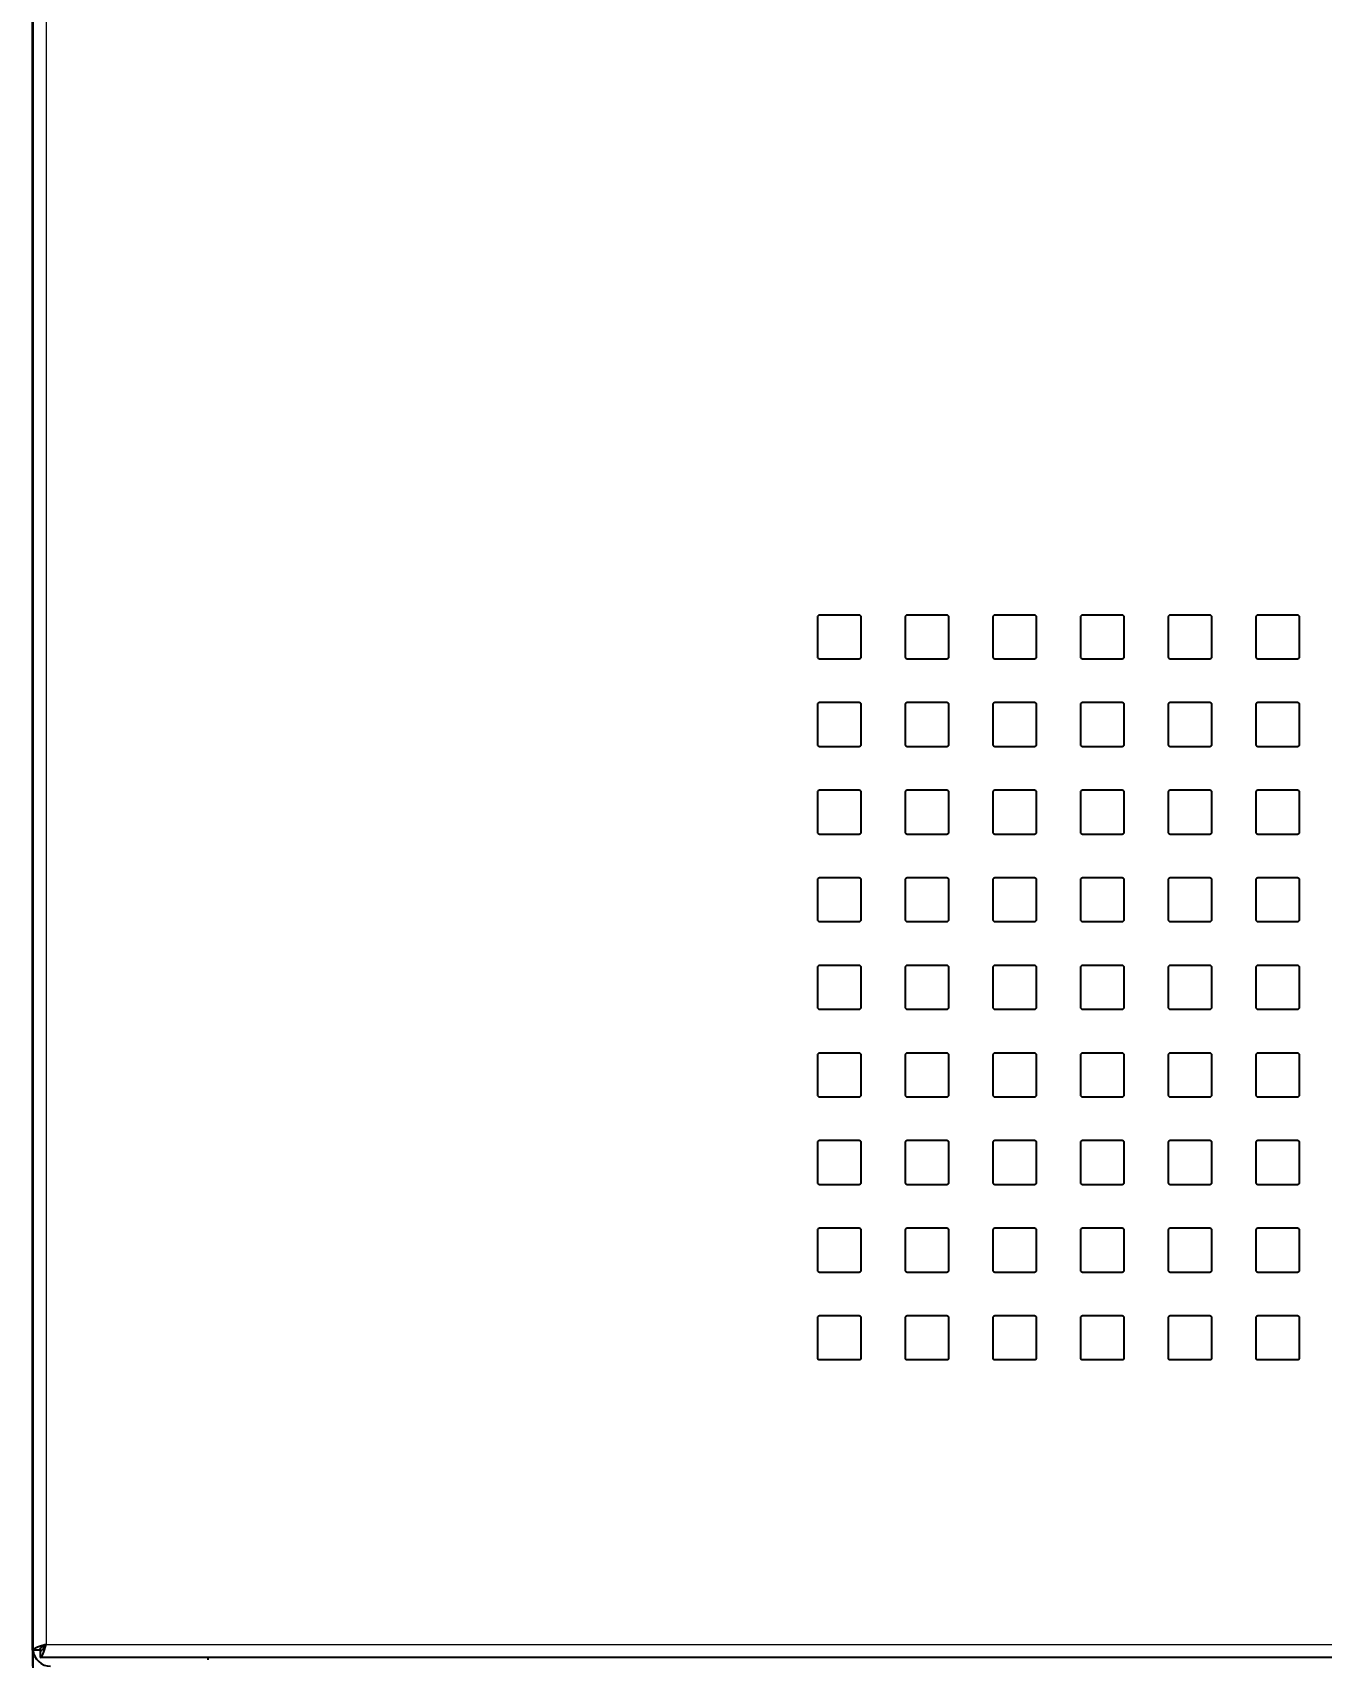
# Model space of a CAD drawing. Header units: millimetres. Extents: x -218071 to -203542, y 15363 to 51382.
# Drawn here: x -217472.5 to -217443.09, y 50755.59 to 50792.69 of the extents above; entities that cross this region are included whole.
import ezdxf

# ---------------------------------------------------------------- set-up
doc = ezdxf.new("R2010")
doc.units = ezdxf.units.MM
doc.header["$LTSCALE"] = 4
doc.layers.add('TPF-DIMENSIONS', color=3, linetype='Continuous')
doc.layers.add('TPF-EQUIPEMENT', color=7, linetype='Continuous')
doc.dimstyles.new('ISO-25', dxfattribs={"dimtxt": 2.5, "dimasz": 2, "dimexe": 1.25, "dimexo": 0.625, "dimtad": 1, "dimtxsty": 'Standard', "dimcen": -2.5, "dimclrt": 256, "dimadec": 0, "dimazin": 0, "dimtfac": 1, "dimtmove": 0, "dimatfit": 3, "dimfxl": 1, "dimarcsym": 0})

# ---------------------------------------------------------------- blocks, each defined once
blk = doc.blocks.new('*D122')
at = {"layer": 'Defpoints', "color": 0, "transparency": 16777216}
for p in [(-217356.668, 50928.537), (-217472.489, 50916.684), (-217472.489, 50712.667)]:
    blk.add_point(p, dxfattribs=at)
at = {"layer": 'TPF-DIMENSIONS', "color": 0, "lineweight": -2, "transparency": 16777216}
for p, q in [((-217356.668, 50927.912), (-217356.668, 50711.417)), ((-217472.489, 50916.059), (-217472.489, 50711.417)), ((-217358.668, 50712.667), (-217470.489, 50712.667))]:
    blk.add_line(p, q, dxfattribs=at)
at = {"layer": 'TPF-DIMENSIONS', "color": 0, "transparency": 16777216}
for points in [[(-217470.489, 50713.001), (-217470.489, 50712.334), (-217472.489, 50712.667)], [(-217358.668, 50713.001), (-217358.668, 50712.334), (-217356.668, 50712.667)]]:
    blk.add_solid(points, dxfattribs=at)
at = {"layer": 'TPF-DIMENSIONS', "transparency": 16777216, "insert": (-217414.578, 50716.209), "char_height": 2.5, "attachment_point": 2}
blk.add_mtext('115,82', dxfattribs=at)
blk = doc.blocks.new('*D123')
at = {"layer": 'Defpoints', "color": 0, "transparency": 16777216}
for p in [(-217364.194, 50791.842), (-217472.489, 50748.556), (-217364.194, 50728.331)]:
    blk.add_point(p, dxfattribs=at)
at = {"layer": 'TPF-DIMENSIONS', "color": 0, "lineweight": -2, "transparency": 16777216}
for p, q in [((-217364.194, 50791.217), (-217364.194, 50727.081)), ((-217472.489, 50747.931), (-217472.489, 50727.081)), ((-217470.489, 50728.331), (-217366.194, 50728.331))]:
    blk.add_line(p, q, dxfattribs=at)
at = {"layer": 'TPF-DIMENSIONS', "color": 0, "transparency": 16777216}
for points in [[(-217470.489, 50728.664), (-217470.489, 50727.998), (-217472.489, 50728.331)], [(-217366.194, 50728.664), (-217366.194, 50727.998), (-217364.194, 50728.331)]]:
    blk.add_solid(points, dxfattribs=at)
at = {"layer": 'TPF-DIMENSIONS', "transparency": 16777216, "insert": (-217418.341, 50731.873), "char_height": 2.5, "attachment_point": 2}
blk.add_mtext('108,3', dxfattribs=at)

msp = doc.modelspace()

# ---------------------------------------------------------------- linework, layer by layer
at = {"layer": 'TPF-EQUIPEMENT', "color": 7, "linetype": 'Continuous', "lineweight": 25}
for p, q in [((-217472.494, 50756.392), (-217472.494, 50911.092)), ((-217472.499, 50755.756), (-217472.499, 50828.928)), ((-217472.489, 50828.928), (-217472.489, 50755.756)), ((-217454.589, 50779.342), (-217454.589, 50778.442)), ((-217453.639, 50779.392), (-217454.539, 50779.392)), ((-217453.589, 50778.442), (-217453.589, 50779.342)), ((-217452.589, 50779.342), (-217452.589, 50778.442)), ((-217451.639, 50779.392), (-217452.539, 50779.392)), ((-217451.589, 50778.442), (-217451.589, 50779.342)), ((-217450.589, 50779.342), (-217450.589, 50778.442)), ((-217449.639, 50779.392), (-217450.539, 50779.392)), ((-217449.589, 50778.442), (-217449.589, 50779.342)), ((-217448.589, 50779.342), (-217448.589, 50778.442)), ((-217447.639, 50779.392), (-217448.539, 50779.392)), ((-217447.589, 50778.442), (-217447.589, 50779.342)), ((-217446.589, 50779.342), (-217446.589, 50778.442)), ((-217445.639, 50779.392), (-217446.539, 50779.392)), ((-217445.589, 50778.442), (-217445.589, 50779.342)), ((-217444.589, 50779.342), (-217444.589, 50778.442)), ((-217443.639, 50779.392), (-217444.539, 50779.392)), ((-217443.589, 50778.442), (-217443.589, 50779.342)), ((-217454.539, 50778.392), (-217453.639, 50778.392)), ((-217452.539, 50778.392), (-217451.639, 50778.392)), ((-217450.539, 50778.392), (-217449.639, 50778.392)), ((-217448.539, 50778.392), (-217447.639, 50778.392)), ((-217446.539, 50778.392), (-217445.639, 50778.392)), ((-217444.539, 50778.392), (-217443.639, 50778.392)), ((-217454.589, 50777.342), (-217454.589, 50776.442)), ((-217453.639, 50777.392), (-217454.539, 50777.392)), ((-217453.589, 50776.442), (-217453.589, 50777.342)), ((-217452.589, 50777.342), (-217452.589, 50776.442)), ((-217451.639, 50777.392), (-217452.539, 50777.392)), ((-217451.589, 50776.442), (-217451.589, 50777.342)), ((-217450.589, 50777.342), (-217450.589, 50776.442)), ((-217449.639, 50777.392), (-217450.539, 50777.392)), ((-217449.589, 50776.442), (-217449.589, 50777.342)), ((-217448.589, 50777.342), (-217448.589, 50776.442)), ((-217447.639, 50777.392), (-217448.539, 50777.392)), ((-217447.589, 50776.442), (-217447.589, 50777.342)), ((-217446.589, 50777.342), (-217446.589, 50776.442)), ((-217445.639, 50777.392), (-217446.539, 50777.392)), ((-217445.589, 50776.442), (-217445.589, 50777.342)), ((-217444.589, 50777.342), (-217444.589, 50776.442)), ((-217443.639, 50777.392), (-217444.539, 50777.392)), ((-217443.589, 50776.442), (-217443.589, 50777.342)), ((-217454.539, 50776.392), (-217453.639, 50776.392)), ((-217452.539, 50776.392), (-217451.639, 50776.392)), ((-217450.539, 50776.392), (-217449.639, 50776.392)), ((-217448.539, 50776.392), (-217447.639, 50776.392)), ((-217446.539, 50776.392), (-217445.639, 50776.392)), ((-217444.539, 50776.392), (-217443.639, 50776.392)), ((-217454.589, 50775.342), (-217454.589, 50774.442)), ((-217453.639, 50775.392), (-217454.539, 50775.392)), ((-217453.589, 50774.442), (-217453.589, 50775.342)), ((-217452.589, 50775.342), (-217452.589, 50774.442)), ((-217451.639, 50775.392), (-217452.539, 50775.392)), ((-217451.589, 50774.442), (-217451.589, 50775.342)), ((-217450.589, 50775.342), (-217450.589, 50774.442)), ((-217449.639, 50775.392), (-217450.539, 50775.392)), ((-217449.589, 50774.442), (-217449.589, 50775.342)), ((-217448.589, 50775.342), (-217448.589, 50774.442)), ((-217447.639, 50775.392), (-217448.539, 50775.392)), ((-217447.589, 50774.442), (-217447.589, 50775.342)), ((-217446.589, 50775.342), (-217446.589, 50774.442)), ((-217445.639, 50775.392), (-217446.539, 50775.392)), ((-217445.589, 50774.442), (-217445.589, 50775.342)), ((-217444.589, 50775.342), (-217444.589, 50774.442)), ((-217443.639, 50775.392), (-217444.539, 50775.392)), ((-217443.589, 50774.442), (-217443.589, 50775.342)), ((-217454.539, 50774.392), (-217453.639, 50774.392)), ((-217452.539, 50774.392), (-217451.639, 50774.392)), ((-217450.539, 50774.392), (-217449.639, 50774.392)), ((-217448.539, 50774.392), (-217447.639, 50774.392)), ((-217446.539, 50774.392), (-217445.639, 50774.392)), ((-217444.539, 50774.392), (-217443.639, 50774.392)), ((-217454.589, 50773.342), (-217454.589, 50772.442)), ((-217453.639, 50773.392), (-217454.539, 50773.392)), ((-217453.589, 50772.442), (-217453.589, 50773.342)), ((-217452.589, 50773.342), (-217452.589, 50772.442)), ((-217451.639, 50773.392), (-217452.539, 50773.392)), ((-217451.589, 50772.442), (-217451.589, 50773.342)), ((-217450.589, 50773.342), (-217450.589, 50772.442)), ((-217449.639, 50773.392), (-217450.539, 50773.392)), ((-217449.589, 50772.442), (-217449.589, 50773.342)), ((-217448.589, 50773.342), (-217448.589, 50772.442)), ((-217447.639, 50773.392), (-217448.539, 50773.392)), ((-217447.589, 50772.442), (-217447.589, 50773.342)), ((-217446.589, 50773.342), (-217446.589, 50772.442)), ((-217445.639, 50773.392), (-217446.539, 50773.392)), ((-217445.589, 50772.442), (-217445.589, 50773.342)), ((-217444.589, 50773.342), (-217444.589, 50772.442)), ((-217443.639, 50773.392), (-217444.539, 50773.392)), ((-217443.589, 50772.442), (-217443.589, 50773.342)), ((-217454.539, 50772.392), (-217453.639, 50772.392)), ((-217452.539, 50772.392), (-217451.639, 50772.392)), ((-217450.539, 50772.392), (-217449.639, 50772.392)), ((-217448.539, 50772.392), (-217447.639, 50772.392)), ((-217446.539, 50772.392), (-217445.639, 50772.392)), ((-217444.539, 50772.392), (-217443.639, 50772.392)), ((-217454.589, 50771.342), (-217454.589, 50770.442)), ((-217453.639, 50771.392), (-217454.539, 50771.392)), ((-217453.589, 50770.442), (-217453.589, 50771.342)), ((-217452.589, 50771.342), (-217452.589, 50770.442)), ((-217451.639, 50771.392), (-217452.539, 50771.392)), ((-217451.589, 50770.442), (-217451.589, 50771.342)), ((-217450.589, 50771.342), (-217450.589, 50770.442)), ((-217449.639, 50771.392), (-217450.539, 50771.392)), ((-217449.589, 50770.442), (-217449.589, 50771.342)), ((-217448.589, 50771.342), (-217448.589, 50770.442)), ((-217447.639, 50771.392), (-217448.539, 50771.392)), ((-217447.589, 50770.442), (-217447.589, 50771.342)), ((-217446.589, 50771.342), (-217446.589, 50770.442)), ((-217445.639, 50771.392), (-217446.539, 50771.392)), ((-217445.589, 50770.442), (-217445.589, 50771.342)), ((-217444.589, 50771.342), (-217444.589, 50770.442)), ((-217443.639, 50771.392), (-217444.539, 50771.392)), ((-217443.589, 50770.442), (-217443.589, 50771.342)), ((-217454.539, 50770.392), (-217453.639, 50770.392)), ((-217452.539, 50770.392), (-217451.639, 50770.392)), ((-217450.539, 50770.392), (-217449.639, 50770.392)), ((-217448.539, 50770.392), (-217447.639, 50770.392)), ((-217446.539, 50770.392), (-217445.639, 50770.392)), ((-217444.539, 50770.392), (-217443.639, 50770.392)), ((-217454.589, 50769.342), (-217454.589, 50768.442)), ((-217453.639, 50769.392), (-217454.539, 50769.392)), ((-217453.589, 50768.442), (-217453.589, 50769.342)), ((-217452.589, 50769.342), (-217452.589, 50768.442)), ((-217451.639, 50769.392), (-217452.539, 50769.392)), ((-217451.589, 50768.442), (-217451.589, 50769.342)), ((-217450.589, 50769.342), (-217450.589, 50768.442)), ((-217449.639, 50769.392), (-217450.539, 50769.392)), ((-217449.589, 50768.442), (-217449.589, 50769.342)), ((-217448.589, 50769.342), (-217448.589, 50768.442)), ((-217447.639, 50769.392), (-217448.539, 50769.392)), ((-217447.589, 50768.442), (-217447.589, 50769.342)), ((-217446.589, 50769.342), (-217446.589, 50768.442)), ((-217445.639, 50769.392), (-217446.539, 50769.392)), ((-217445.589, 50768.442), (-217445.589, 50769.342)), ((-217444.589, 50769.342), (-217444.589, 50768.442)), ((-217443.639, 50769.392), (-217444.539, 50769.392)), ((-217443.589, 50768.442), (-217443.589, 50769.342)), ((-217454.539, 50768.392), (-217453.639, 50768.392)), ((-217452.539, 50768.392), (-217451.639, 50768.392)), ((-217450.539, 50768.392), (-217449.639, 50768.392)), ((-217448.539, 50768.392), (-217447.639, 50768.392)), ((-217446.539, 50768.392), (-217445.639, 50768.392)), ((-217444.539, 50768.392), (-217443.639, 50768.392)), ((-217454.589, 50767.342), (-217454.589, 50766.442)), ((-217453.639, 50767.392), (-217454.539, 50767.392)), ((-217453.589, 50766.442), (-217453.589, 50767.342)), ((-217452.589, 50767.342), (-217452.589, 50766.442)), ((-217451.639, 50767.392), (-217452.539, 50767.392)), ((-217451.589, 50766.442), (-217451.589, 50767.342)), ((-217450.589, 50767.342), (-217450.589, 50766.442)), ((-217449.639, 50767.392), (-217450.539, 50767.392)), ((-217449.589, 50766.442), (-217449.589, 50767.342)), ((-217448.589, 50767.342), (-217448.589, 50766.442)), ((-217447.639, 50767.392), (-217448.539, 50767.392)), ((-217447.589, 50766.442), (-217447.589, 50767.342)), ((-217446.589, 50767.342), (-217446.589, 50766.442)), ((-217445.639, 50767.392), (-217446.539, 50767.392)), ((-217445.589, 50766.442), (-217445.589, 50767.342)), ((-217444.589, 50767.342), (-217444.589, 50766.442)), ((-217443.639, 50767.392), (-217444.539, 50767.392)), ((-217443.589, 50766.442), (-217443.589, 50767.342)), ((-217454.539, 50766.392), (-217453.639, 50766.392)), ((-217452.539, 50766.392), (-217451.639, 50766.392)), ((-217450.539, 50766.392), (-217449.639, 50766.392)), ((-217448.539, 50766.392), (-217447.639, 50766.392)), ((-217446.539, 50766.392), (-217445.639, 50766.392)), ((-217444.539, 50766.392), (-217443.639, 50766.392)), ((-217453.639, 50765.392), (-217454.539, 50765.392)), ((-217451.639, 50765.392), (-217452.539, 50765.392)), ((-217449.639, 50765.392), (-217450.539, 50765.392)), ((-217447.639, 50765.392), (-217448.539, 50765.392)), ((-217445.639, 50765.392), (-217446.539, 50765.392)), ((-217443.639, 50765.392), (-217444.539, 50765.392)), ((-217454.589, 50765.342), (-217454.589, 50764.442)), ((-217453.589, 50764.442), (-217453.589, 50765.342)), ((-217452.589, 50765.342), (-217452.589, 50764.442)), ((-217451.589, 50764.442), (-217451.589, 50765.342)), ((-217450.589, 50765.342), (-217450.589, 50764.442)), ((-217449.589, 50764.442), (-217449.589, 50765.342)), ((-217448.589, 50765.342), (-217448.589, 50764.442)), ((-217447.589, 50764.442), (-217447.589, 50765.342)), ((-217446.589, 50765.342), (-217446.589, 50764.442)), ((-217445.589, 50764.442), (-217445.589, 50765.342)), ((-217444.589, 50765.342), (-217444.589, 50764.442)), ((-217443.589, 50764.442), (-217443.589, 50765.342)), ((-217454.539, 50764.392), (-217453.639, 50764.392)), ((-217452.539, 50764.392), (-217451.639, 50764.392)), ((-217450.539, 50764.392), (-217449.639, 50764.392)), ((-217448.539, 50764.392), (-217447.639, 50764.392)), ((-217446.539, 50764.392), (-217445.639, 50764.392)), ((-217444.539, 50764.392), (-217443.639, 50764.392)), ((-217454.589, 50763.342), (-217454.589, 50762.442)), ((-217453.639, 50763.392), (-217454.539, 50763.392)), ((-217453.589, 50762.442), (-217453.589, 50763.342)), ((-217452.589, 50763.342), (-217452.589, 50762.442)), ((-217451.639, 50763.392), (-217452.539, 50763.392)), ((-217451.589, 50762.442), (-217451.589, 50763.342)), ((-217450.589, 50763.342), (-217450.589, 50762.442)), ((-217449.639, 50763.392), (-217450.539, 50763.392)), ((-217449.589, 50762.442), (-217449.589, 50763.342)), ((-217448.589, 50763.342), (-217448.589, 50762.442)), ((-217447.639, 50763.392), (-217448.539, 50763.392)), ((-217447.589, 50762.442), (-217447.589, 50763.342)), ((-217446.589, 50763.342), (-217446.589, 50762.442)), ((-217445.639, 50763.392), (-217446.539, 50763.392)), ((-217445.589, 50762.442), (-217445.589, 50763.342)), ((-217444.589, 50763.342), (-217444.589, 50762.442)), ((-217443.639, 50763.392), (-217444.539, 50763.392)), ((-217443.589, 50762.442), (-217443.589, 50763.342)), ((-217454.539, 50762.392), (-217453.639, 50762.392)), ((-217452.539, 50762.392), (-217451.639, 50762.392)), ((-217450.539, 50762.392), (-217449.639, 50762.392)), ((-217448.539, 50762.392), (-217447.639, 50762.392)), ((-217446.539, 50762.392), (-217445.639, 50762.392)), ((-217444.539, 50762.392), (-217443.639, 50762.392)), ((-217472.489, 50756.392), (-217472.494, 50756.392)), ((-217472.494, 50755.392), (-217472.494, 50756.392)), ((-217472.494, 50755.756), (-217472.499, 50755.756)), ((-217472.339, 50755.756), (-217472.489, 50755.756)), ((-217472.339, 50755.756), (-217472.287, 50755.756)), ((-217472.324, 50755.742), (-217472.324, 50755.592)), ((-217368.139, 50755.592), (-217472.324, 50755.592)), ((-217468.489, 50755.542), (-217468.489, 50755.592))]:
    msp.add_line(p, q, dxfattribs=at)
at = {"layer": 'TPF-EQUIPEMENT', "color": 8, "linetype": 'Continuous', "lineweight": 18}
for p, q in [((-217472.189, 50828.792), (-217472.189, 50755.892)), ((-217472.189, 50755.892), (-217367.989, 50755.892))]:
    msp.add_line(p, q, dxfattribs=at)
at = {"layer": 'TPF-EQUIPEMENT', "color": 7, "linetype": 'Continuous', "lineweight": 25}
for centre, radius, start, end in [((-217454.539, 50779.342), 0.05, 90, 180), ((-217453.639, 50779.342), 0.05, 0, 90), ((-217452.539, 50779.342), 0.05, 90, 180), ((-217451.639, 50779.342), 0.05, 0, 90), ((-217450.539, 50779.342), 0.05, 90, 180), ((-217449.639, 50779.342), 0.05, 0, 90), ((-217448.539, 50779.342), 0.05, 90, 180), ((-217447.639, 50779.342), 0.05, 0, 90), ((-217446.539, 50779.342), 0.05, 90, 180), ((-217445.639, 50779.342), 0.05, 0, 90), ((-217444.539, 50779.342), 0.05, 90, 180), ((-217443.639, 50779.342), 0.05, 0, 90), ((-217454.539, 50778.442), 0.05, 180, 270), ((-217453.639, 50778.442), 0.05, 270, 0), ((-217452.539, 50778.442), 0.05, 180, 270), ((-217451.639, 50778.442), 0.05, 270, 0), ((-217450.539, 50778.442), 0.05, 180, 270), ((-217449.639, 50778.442), 0.05, 270, 0), ((-217448.539, 50778.442), 0.05, 180, 270), ((-217447.639, 50778.442), 0.05, 270, 0), ((-217446.539, 50778.442), 0.05, 180, 270), ((-217445.639, 50778.442), 0.05, 270, 0), ((-217444.539, 50778.442), 0.05, 180, 270), ((-217443.639, 50778.442), 0.05, 270, 0), ((-217454.539, 50777.342), 0.05, 90, 180), ((-217453.639, 50777.342), 0.05, 0, 90), ((-217452.539, 50777.342), 0.05, 90, 180), ((-217451.639, 50777.342), 0.05, 0, 90), ((-217450.539, 50777.342), 0.05, 90, 180), ((-217449.639, 50777.342), 0.05, 0, 90), ((-217448.539, 50777.342), 0.05, 90, 180), ((-217447.639, 50777.342), 0.05, 0, 90), ((-217446.539, 50777.342), 0.05, 90, 180), ((-217445.639, 50777.342), 0.05, 0, 90), ((-217444.539, 50777.342), 0.05, 90, 180), ((-217443.639, 50777.342), 0.05, 0, 90), ((-217454.539, 50776.442), 0.05, 180, 270), ((-217453.639, 50776.442), 0.05, 270, 0), ((-217452.539, 50776.442), 0.05, 180, 270), ((-217451.639, 50776.442), 0.05, 270, 0), ((-217450.539, 50776.442), 0.05, 180, 270), ((-217449.639, 50776.442), 0.05, 270, 0), ((-217448.539, 50776.442), 0.05, 180, 270), ((-217447.639, 50776.442), 0.05, 270, 0), ((-217446.539, 50776.442), 0.05, 180, 270), ((-217445.639, 50776.442), 0.05, 270, 0), ((-217444.539, 50776.442), 0.05, 180, 270), ((-217443.639, 50776.442), 0.05, 270, 0), ((-217454.539, 50775.342), 0.05, 90, 180), ((-217453.639, 50775.342), 0.05, 0, 90), ((-217452.539, 50775.342), 0.05, 90, 180), ((-217451.639, 50775.342), 0.05, 0, 90), ((-217450.539, 50775.342), 0.05, 90, 180), ((-217449.639, 50775.342), 0.05, 0, 90), ((-217448.539, 50775.342), 0.05, 90, 180), ((-217447.639, 50775.342), 0.05, 0, 90), ((-217446.539, 50775.342), 0.05, 90, 180), ((-217445.639, 50775.342), 0.05, 0, 90), ((-217444.539, 50775.342), 0.05, 90, 180), ((-217443.639, 50775.342), 0.05, 0, 90), ((-217454.539, 50774.442), 0.05, 180, 270), ((-217453.639, 50774.442), 0.05, 270, 0), ((-217452.539, 50774.442), 0.05, 180, 270), ((-217451.639, 50774.442), 0.05, 270, 0), ((-217450.539, 50774.442), 0.05, 180, 270), ((-217449.639, 50774.442), 0.05, 270, 0), ((-217448.539, 50774.442), 0.05, 180, 270), ((-217447.639, 50774.442), 0.05, 270, 0), ((-217446.539, 50774.442), 0.05, 180, 270), ((-217445.639, 50774.442), 0.05, 270, 0), ((-217444.539, 50774.442), 0.05, 180, 270), ((-217443.639, 50774.442), 0.05, 270, 0), ((-217454.539, 50773.342), 0.05, 90, 180), ((-217453.639, 50773.342), 0.05, 0, 90), ((-217452.539, 50773.342), 0.05, 90, 180), ((-217451.639, 50773.342), 0.05, 0, 90), ((-217450.539, 50773.342), 0.05, 90, 180), ((-217449.639, 50773.342), 0.05, 0, 90), ((-217448.539, 50773.342), 0.05, 90, 180), ((-217447.639, 50773.342), 0.05, 0, 90), ((-217446.539, 50773.342), 0.05, 90, 180), ((-217445.639, 50773.342), 0.05, 0, 90), ((-217444.539, 50773.342), 0.05, 90, 180), ((-217443.639, 50773.342), 0.05, 0, 90), ((-217454.539, 50772.442), 0.05, 180, 270), ((-217453.639, 50772.442), 0.05, 270, 0), ((-217452.539, 50772.442), 0.05, 180, 270), ((-217451.639, 50772.442), 0.05, 270, 0), ((-217450.539, 50772.442), 0.05, 180, 270), ((-217449.639, 50772.442), 0.05, 270, 0), ((-217448.539, 50772.442), 0.05, 180, 270), ((-217447.639, 50772.442), 0.05, 270, 0), ((-217446.539, 50772.442), 0.05, 180, 270), ((-217445.639, 50772.442), 0.05, 270, 0), ((-217444.539, 50772.442), 0.05, 180, 270), ((-217443.639, 50772.442), 0.05, 270, 0), ((-217454.539, 50771.342), 0.05, 90, 180), ((-217453.639, 50771.342), 0.05, 0, 90), ((-217452.539, 50771.342), 0.05, 90, 180), ((-217451.639, 50771.342), 0.05, 0, 90), ((-217450.539, 50771.342), 0.05, 90, 180), ((-217449.639, 50771.342), 0.05, 0, 90), ((-217448.539, 50771.342), 0.05, 90, 180), ((-217447.639, 50771.342), 0.05, 0, 90), ((-217446.539, 50771.342), 0.05, 90, 180), ((-217445.639, 50771.342), 0.05, 0, 90), ((-217444.539, 50771.342), 0.05, 90, 180), ((-217443.639, 50771.342), 0.05, 0, 90), ((-217454.539, 50770.442), 0.05, 180, 270), ((-217453.639, 50770.442), 0.05, 270, 0), ((-217452.539, 50770.442), 0.05, 180, 270), ((-217451.639, 50770.442), 0.05, 270, 0), ((-217450.539, 50770.442), 0.05, 180, 270), ((-217449.639, 50770.442), 0.05, 270, 0), ((-217448.539, 50770.442), 0.05, 180, 270), ((-217447.639, 50770.442), 0.05, 270, 0), ((-217446.539, 50770.442), 0.05, 180, 270), ((-217445.639, 50770.442), 0.05, 270, 0), ((-217444.539, 50770.442), 0.05, 180, 270), ((-217443.639, 50770.442), 0.05, 270, 0), ((-217454.539, 50769.342), 0.05, 90, 180), ((-217453.639, 50769.342), 0.05, 0, 90), ((-217452.539, 50769.342), 0.05, 90, 180), ((-217451.639, 50769.342), 0.05, 0, 90), ((-217450.539, 50769.342), 0.05, 90, 180), ((-217449.639, 50769.342), 0.05, 0, 90), ((-217448.539, 50769.342), 0.05, 90, 180), ((-217447.639, 50769.342), 0.05, 0, 90), ((-217446.539, 50769.342), 0.05, 90, 180), ((-217445.639, 50769.342), 0.05, 0, 90), ((-217444.539, 50769.342), 0.05, 90, 180), ((-217443.639, 50769.342), 0.05, 0, 90), ((-217454.539, 50768.442), 0.05, 180, 270), ((-217453.639, 50768.442), 0.05, 270, 0), ((-217452.539, 50768.442), 0.05, 180, 270), ((-217451.639, 50768.442), 0.05, 270, 0), ((-217450.539, 50768.442), 0.05, 180, 270), ((-217449.639, 50768.442), 0.05, 270, 0), ((-217448.539, 50768.442), 0.05, 180, 270), ((-217447.639, 50768.442), 0.05, 270, 0), ((-217446.539, 50768.442), 0.05, 180, 270), ((-217445.639, 50768.442), 0.05, 270, 0), ((-217444.539, 50768.442), 0.05, 180, 270), ((-217443.639, 50768.442), 0.05, 270, 0), ((-217454.539, 50767.342), 0.05, 90, 180), ((-217453.639, 50767.342), 0.05, 0, 90), ((-217452.539, 50767.342), 0.05, 90, 180), ((-217451.639, 50767.342), 0.05, 0, 90), ((-217450.539, 50767.342), 0.05, 90, 180), ((-217449.639, 50767.342), 0.05, 0, 90), ((-217448.539, 50767.342), 0.05, 90, 180), ((-217447.639, 50767.342), 0.05, 0, 90), ((-217446.539, 50767.342), 0.05, 90, 180), ((-217445.639, 50767.342), 0.05, 0, 90), ((-217444.539, 50767.342), 0.05, 90, 180), ((-217443.639, 50767.342), 0.05, 0, 90), ((-217454.539, 50766.442), 0.05, 180, 270), ((-217453.639, 50766.442), 0.05, 270, 0), ((-217452.539, 50766.442), 0.05, 180, 270), ((-217451.639, 50766.442), 0.05, 270, 0), ((-217450.539, 50766.442), 0.05, 180, 270), ((-217449.639, 50766.442), 0.05, 270, 0), ((-217448.539, 50766.442), 0.05, 180, 270), ((-217447.639, 50766.442), 0.05, 270, 0), ((-217446.539, 50766.442), 0.05, 180, 270), ((-217445.639, 50766.442), 0.05, 270, 0), ((-217444.539, 50766.442), 0.05, 180, 270), ((-217443.639, 50766.442), 0.05, 270, 0), ((-217454.539, 50765.342), 0.05, 90, 180), ((-217453.639, 50765.342), 0.05, 0, 90), ((-217452.539, 50765.342), 0.05, 90, 180), ((-217451.639, 50765.342), 0.05, 0, 90), ((-217450.539, 50765.342), 0.05, 90, 180), ((-217449.639, 50765.342), 0.05, 0, 90), ((-217448.539, 50765.342), 0.05, 90, 180), ((-217447.639, 50765.342), 0.05, 0, 90), ((-217446.539, 50765.342), 0.05, 90, 180), ((-217445.639, 50765.342), 0.05, 0, 90), ((-217444.539, 50765.342), 0.05, 90, 180), ((-217443.639, 50765.342), 0.05, 0, 90), ((-217454.539, 50764.442), 0.05, 180, 270), ((-217453.639, 50764.442), 0.05, 270, 0), ((-217452.539, 50764.442), 0.05, 180, 270), ((-217451.639, 50764.442), 0.05, 270, 0), ((-217450.539, 50764.442), 0.05, 180, 270), ((-217449.639, 50764.442), 0.05, 270, 0), ((-217448.539, 50764.442), 0.05, 180, 270), ((-217447.639, 50764.442), 0.05, 270, 0), ((-217446.539, 50764.442), 0.05, 180, 270), ((-217445.639, 50764.442), 0.05, 270, 0), ((-217444.539, 50764.442), 0.05, 180, 270), ((-217443.639, 50764.442), 0.05, 270, 0), ((-217454.539, 50763.342), 0.05, 90, 180), ((-217453.639, 50763.342), 0.05, 0, 90), ((-217452.539, 50763.342), 0.05, 90, 180), ((-217451.639, 50763.342), 0.05, 0, 90), ((-217450.539, 50763.342), 0.05, 90, 180), ((-217449.639, 50763.342), 0.05, 0, 90), ((-217448.539, 50763.342), 0.05, 90, 180), ((-217447.639, 50763.342), 0.05, 0, 90), ((-217446.539, 50763.342), 0.05, 90, 180), ((-217445.639, 50763.342), 0.05, 0, 90), ((-217444.539, 50763.342), 0.05, 90, 180), ((-217443.639, 50763.342), 0.05, 0, 90), ((-217454.539, 50762.442), 0.05, 180, 270), ((-217453.639, 50762.442), 0.05, 270, 0), ((-217452.539, 50762.442), 0.05, 180, 270), ((-217451.639, 50762.442), 0.05, 270, 0), ((-217450.539, 50762.442), 0.05, 180, 270), ((-217449.639, 50762.442), 0.05, 270, 0), ((-217448.539, 50762.442), 0.05, 180, 270), ((-217447.639, 50762.442), 0.05, 270, 0), ((-217446.539, 50762.442), 0.05, 180, 270), ((-217445.639, 50762.442), 0.05, 270, 0), ((-217444.539, 50762.442), 0.05, 180, 270), ((-217443.639, 50762.442), 0.05, 270, 0), ((-217472.089, 50755.792), 0.4, 185.1432, 270)]:
    msp.add_arc(centre, radius, start, end, dxfattribs=at)
for points, knots in [([(-217472.189, 50755.892), (-217472.224, 50755.882), (-217472.294, 50755.862), (-217472.386, 50755.831), (-217472.454, 50755.801), (-217472.485, 50755.776), (-217472.488, 50755.761), (-217472.489, 50755.756)], [0, 0, 0, 0, 0.223464, 0.446959, 0.670454, 0.893949, 1, 1, 1, 1]), ([(-217472.189, 50755.892), (-217472.211, 50755.879), (-217472.253, 50755.855), (-217472.302, 50755.82), (-217472.333, 50755.787), (-217472.337, 50755.766), (-217472.339, 50755.756)], [0, 0, 0, 0, 0.282308, 0.530618, 0.778849, 1, 1, 1, 1]), ([(-217472.324, 50755.592), (-217472.314, 50755.596), (-217472.294, 50755.603), (-217472.264, 50755.659), (-217472.233, 50755.74), (-217472.208, 50755.824), (-217472.193, 50755.875), (-217472.189, 50755.892)], [0, 0, 0, 0, 0.223464, 0.446959, 0.670454, 0.893949, 1, 1, 1, 1]), ([(-217472.324, 50755.742), (-217472.312, 50755.745), (-217472.288, 50755.75), (-217472.252, 50755.789), (-217472.22, 50755.838), (-217472.199, 50755.875), (-217472.189, 50755.892)], [0, 0, 0, 0, 0.282308, 0.530618, 0.778849, 1, 1, 1, 1])]:
    msp.add_open_spline(points, degree=3, knots=knots, dxfattribs=at)

# ---------------------------------------------------------------- dimensions: what is measured, and where the dimension line sits
at = {"layer": 'TPF-DIMENSIONS'}
for base, p1, p2, picture, middle in [((-217472.489, 50712.667), (-217356.668, 50928.537), (-217472.489, 50916.684), '*D122', (-217414.578, 50712.667)), ((-217364.193591538, 50728.330866341), (-217472.488591538, 50748.555991425), (-217364.193591538, 50791.841938217), '*D123', (-217418.341091538, 50728.330866341))]:
    dim = msp.add_linear_dim(base=base, p1=p1, p2=p2, dimstyle='ISO-25', dxfattribs=at)
    dim.commit()
    dim.dimension.update_dxf_attribs({"geometry": picture, "text_midpoint": middle, "dimtype": 160})

doc.saveas('drawing.dxf')
